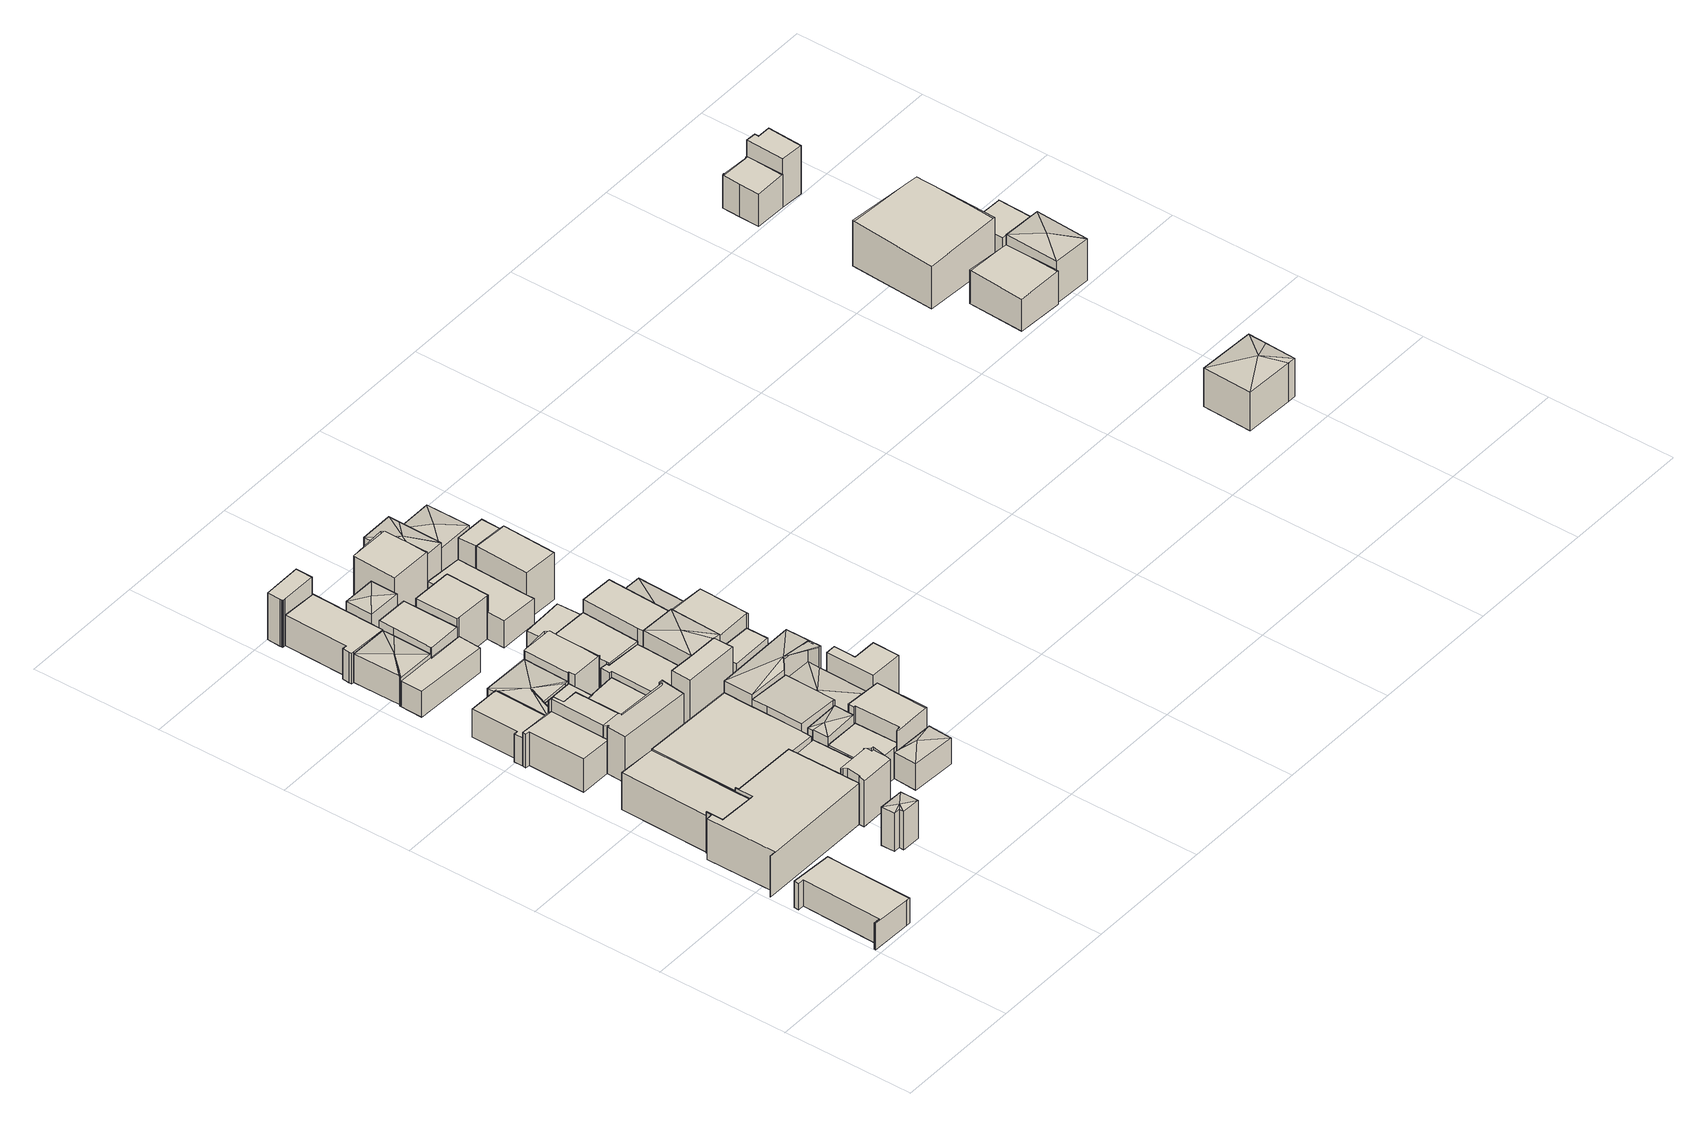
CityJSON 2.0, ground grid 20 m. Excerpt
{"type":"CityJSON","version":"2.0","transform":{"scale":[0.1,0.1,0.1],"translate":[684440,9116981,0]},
"CityObjects":{
"building1":{"type":"Building","attributes":{"Building Type":"Residential","Roof Shape":"shed","Roof Material":"Concrete Glazed Tile","Roof Material Code":"1","Roof Direction":"west","Building Height":4.05,"Roof Slope":19.1,"Footprint Area":80.14,"Solar PV Capacity Low":10.03,"Solar PV Capacity High":13.18,"Solar Annual Energy Low":14469,"Solar Annual Energy High":19069,"Suitable PV Area":59.91},"geometry":[{"type":"MultiSurface","lod":"2.2","boundaries":[[[0,1,2,3,4,5,6,7,8,9]],[[9,8,10,11]],[[8,7,12,10]],[[7,6,13,12]],[[6,5,14,13]],[[5,4,15,14]],[[4,3,16,15]],[[3,2,17,16]],[[2,1,18,17]],[[1,0,19,18]],[[0,9,11,19]],[[11,10,12,13,14,15,16,17,18,19]]]}]},
"building2":{"type":"Building","attributes":{"Building Type":"Residential","Roof Shape":"gable","Roof Material":"Concrete Glazed Tile","Roof Material Code":"1","Roof Direction":"west","Building Height":5.93,"Roof Slope":29.2,"Footprint Area":98.74,"Solar PV Capacity Low":12.36,"Solar PV Capacity High":16.24,"Solar Annual Energy Low":17827,"Solar Annual Energy High":23494,"Suitable PV Area":73.81},"geometry":[{"type":"MultiSurface","lod":"2.2","boundaries":[[[20,21,22,23,24,25]],[[25,24,26,27]],[[24,23,28,26]],[[23,22,29,28]],[[22,21,30,29]],[[21,20,31,30]],[[20,25,27,31]],[[27,26,28,29,30,31]]]}]},
"building3":{"type":"Building","attributes":{"Building Type":"Residential","Roof Shape":"flat","Roof Material":"Concrete Glazed Tile","Roof Material Code":"1","Roof Direction":"west","Building Height":6.7,"Roof Slope":12.3,"Footprint Area":185.58,"Solar PV Capacity Low":23.24,"Solar PV Capacity High":30.52,"Solar Annual Energy Low":33505,"Solar Annual Energy High":44156,"Suitable PV Area":138.72},"geometry":[{"type":"MultiSurface","lod":"2.2","boundaries":[[[32,33,34,35,36,37,24,23,22,21,38,39,40,41,42,43,44,45]],[[45,44,46,47]],[[44,43,48,46]],[[43,42,49,48]],[[42,41,50,49]],[[41,40,51,50]],[[40,39,52,51]],[[39,38,53,52]],[[38,21,54,53]],[[21,22,55,54]],[[22,23,56,55]],[[23,24,57,56]],[[24,37,58,57]],[[37,36,59,58]],[[36,35,60,59]],[[35,34,61,60]],[[34,33,62,61]],[[33,32,63,62]],[[32,45,47,63]],[[47,46,48,49,50,51,52,53,54,55,56,57,58,59,60,61,62,63]]]}]},
"building4":{"type":"Building","attributes":{"Building Type":"Residential","Roof Shape":"shed","Roof Material":"Concrete Glazed Tile","Roof Material Code":"1","Roof Direction":"west","Building Height":5.34,"Roof Slope":14.3,"Footprint Area":48.33,"Solar PV Capacity Low":6.05,"Solar PV Capacity High":7.95,"Solar Annual Energy Low":8726,"Solar Annual Energy High":11501,"Suitable PV Area":36.13},"geometry":[{"type":"MultiSurface","lod":"2.2","boundaries":[[[64,65,66,67,68,69,70,71,72]],[[72,71,73,74]],[[71,70,75,73]],[[70,69,76,75]],[[69,68,77,76]],[[68,67,78,77]],[[67,66,79,78]],[[66,65,80,79]],[[65,64,81,80]],[[64,72,74,81]],[[74,73,75,76,77,78,79,80,81]]]}]},
"building5":{"type":"Building","attributes":{"Building Type":"Residential","Roof Shape":"hip","Roof Material":"Concrete Glazed Tile","Roof Material Code":"1","Roof Direction":"west","Building Height":6.32,"Roof Slope":22,"Footprint Area":10.31,"Solar PV Capacity Low":1.29,"Solar PV Capacity High":1.7,"Solar Annual Energy Low":1862,"Solar Annual Energy High":2453,"Suitable PV Area":7.71},"geometry":[{"type":"MultiSurface","lod":"2.2","boundaries":[[[82,83,84,85,86,87]],[[87,86,88,89]],[[86,85,90,88]],[[85,84,91,90]],[[84,83,92,91]],[[83,82,93,92]],[[82,87,89,93]],[[89,88,94]],[[88,90,94]],[[90,91,94]],[[91,92,94]],[[92,93,94]],[[93,89,94]]]}]},
"building6":{"type":"Building","attributes":{"Building Type":"Residential","Roof Shape":"flat","Roof Material":"Concrete Glazed Tile","Roof Material Code":"1","Roof Direction":"west","Building Height":4.63,"Roof Slope":6.3,"Footprint Area":41.81,"Solar PV Capacity Low":5.23,"Solar PV Capacity High":6.88,"Solar Annual Energy Low":7548,"Solar Annual Energy High":9948,"Suitable PV Area":31.25},"geometry":[{"type":"MultiSurface","lod":"2.2","boundaries":[[[95,96,97,98,99,72,71,100,101]],[[101,100,102,103]],[[100,71,104,102]],[[71,72,105,104]],[[72,99,106,105]],[[99,98,107,106]],[[98,97,108,107]],[[97,96,109,108]],[[96,95,110,109]],[[95,101,103,110]],[[103,102,104,105,106,107,108,109,110]]]}]},
"building7":{"type":"Building","attributes":{"Building Type":"Residential","Roof Shape":"shed","Roof Material":"Concrete Glazed Tile","Roof Material Code":"1","Roof Direction":"west","Building Height":7.2,"Roof Slope":10.2,"Footprint Area":23.36,"Solar PV Capacity Low":2.93,"Solar PV Capacity High":3.84,"Solar Annual Energy Low":4218,"Solar Annual Energy High":5559,"Suitable PV Area":17.46},"geometry":[{"type":"MultiSurface","lod":"2.2","boundaries":[[[111,112,113,100,71,70,69,114,115]],[[115,114,116,117]],[[114,69,118,116]],[[69,70,119,118]],[[70,71,120,119]],[[71,100,121,120]],[[100,113,122,121]],[[113,112,123,122]],[[112,111,124,123]],[[111,115,117,124]],[[117,116,118,119,120,121,122,123,124]]]}]},
"building8":{"type":"Building","attributes":{"Building Type":"Residential","Roof Shape":"shed","Roof Material":"Concrete Glazed Tile","Roof Material Code":"1","Roof Direction":"west","Building Height":5.72,"Roof Slope":15.5,"Footprint Area":211.84,"Solar PV Capacity Low":26.52,"Solar PV Capacity High":34.84,"Solar Annual Energy Low":38247,"Solar Annual Energy High":50406,"Suitable PV Area":158.35},"geometry":[{"type":"MultiSurface","lod":"2.2","boundaries":[[[37,36,35,125,126,127,128,129,130,25]],[[25,130,131,132]],[[130,129,133,131]],[[129,128,134,133]],[[128,127,135,134]],[[127,126,136,135]],[[126,125,137,136]],[[125,35,138,137]],[[35,36,139,138]],[[36,37,140,139]],[[37,25,132,140]],[[131,133,134,135,136,137,138,139,140,132]]]}]},
"building9":{"type":"Building","attributes":{"Building Type":"Residential","Roof Shape":"gable","Roof Material":"Concrete Glazed Tile","Roof Material Code":"1","Roof Direction":"west","Building Height":7.48,"Roof Slope":31.5,"Footprint Area":20.41,"Solar PV Capacity Low":2.56,"Solar PV Capacity High":3.36,"Solar Annual Energy Low":3684,"Solar Annual Energy High":4856,"Suitable PV Area":15.25},"geometry":[{"type":"MultiSurface","lod":"2.2","boundaries":[[[141,142,143,144,145,34,33,32,45,44,146,147]],[[147,146,148,149]],[[146,44,150,148]],[[44,45,151,150]],[[45,32,152,151]],[[32,33,153,152]],[[33,34,154,153]],[[34,145,155,154]],[[145,144,156,155]],[[144,143,157,156]],[[143,142,158,157]],[[142,141,159,158]],[[141,147,149,159]],[[149,148,150,151,152,153,154,155,156,157,158,159]]]}]},
"building10":{"type":"Building","attributes":{"Building Type":"Residential","Roof Shape":"gable","Roof Material":"Concrete Glazed Tile","Roof Material Code":"1","Roof Direction":"west","Building Height":7.32,"Roof Slope":26.8,"Footprint Area":38.92,"Solar PV Capacity Low":4.87,"Solar PV Capacity High":6.4,"Solar Annual Energy Low":7026,"Solar Annual Energy High":9260,"Suitable PV Area":29.09},"geometry":[{"type":"MultiSurface","lod":"2.2","boundaries":[[[160,161,162,163,114,69,68,67,164,165]],[[165,164,166,167]],[[164,67,168,166]],[[67,68,169,168]],[[68,69,118,169]],[[69,114,170,118]],[[114,163,171,170]],[[163,162,172,171]],[[162,161,173,172]],[[161,160,174,173]],[[160,165,167,174]],[[167,166,168,169,118,170,171,172,173,174]]]}]},
"building11":{"type":"Building","attributes":{"Building Type":"Residential","Roof Shape":"flat","Roof Material":"Concrete Glazed Tile","Roof Material Code":"1","Roof Direction":"west","Building Height":4.85,"Roof Slope":12.3,"Footprint Area":42.42,"Solar PV Capacity Low":5.31,"Solar PV Capacity High":6.98,"Solar Annual Energy Low":7659,"Solar Annual Energy High":10094,"Suitable PV Area":31.71},"geometry":[{"type":"MultiSurface","lod":"2.2","boundaries":[[[34,145,144,175,176,177,178,125,35]],[[35,125,179,180]],[[125,178,181,179]],[[178,177,182,181]],[[177,176,183,182]],[[176,175,184,183]],[[175,144,185,184]],[[144,145,186,185]],[[145,34,187,186]],[[34,35,180,187]],[[180,179,181,182,183,184,185,186,187]]]}]},
"building12":{"type":"Building","attributes":{"Building Type":"Residential","Roof Shape":"shed","Roof Material":"Concrete Glazed Tile","Roof Material Code":"1","Roof Direction":"west","Building Height":4.24,"Roof Slope":13.2,"Footprint Area":23.97,"Solar PV Capacity Low":3,"Solar PV Capacity High":3.94,"Solar Annual Energy Low":4327,"Solar Annual Energy High":5703,"Suitable PV Area":17.92},"geometry":[{"type":"MultiSurface","lod":"2.2","boundaries":[[[113,112,111,188,189,190,191,192,193,194,195]],[[195,194,196,197]],[[194,193,198,196]],[[193,192,199,198]],[[192,191,200,199]],[[191,190,201,200]],[[190,189,202,201]],[[189,188,203,202]],[[188,111,204,203]],[[111,112,205,204]],[[112,113,206,205]],[[113,195,197,206]],[[197,196,198,199,200,201,202,203,204,205,206]]]}]},
"building13":{"type":"Building","attributes":{"Building Type":"Residential","Roof Shape":"hip","Roof Material":"Concrete Glazed Tile","Roof Material Code":"1","Roof Direction":"west","Building Height":4.72,"Roof Slope":29.4,"Footprint Area":46.3,"Solar PV Capacity Low":5.8,"Solar PV Capacity High":7.61,"Solar Annual Energy Low":8360,"Solar Annual Energy High":11018,"Suitable PV Area":34.61},"geometry":[{"type":"MultiSurface","lod":"2.2","boundaries":[[[207,208,209,210,211,212,213]],[[213,212,214,215]],[[212,211,216,214]],[[211,210,217,216]],[[210,209,218,217]],[[209,208,219,218]],[[208,207,220,219]],[[207,213,215,220]],[[215,214,221]],[[214,216,221]],[[216,217,221]],[[217,218,221]],[[218,219,221]],[[219,220,221]],[[220,215,221]]]}]},
"building14":{"type":"Building","attributes":{"Building Type":"Residential","Roof Shape":"hip","Roof Material":"Concrete Glazed Tile","Roof Material Code":"1","Roof Direction":"west","Building Height":4.68,"Roof Slope":22.7,"Footprint Area":53.38,"Solar PV Capacity Low":6.68,"Solar PV Capacity High":8.78,"Solar Annual Energy Low":9638,"Solar Annual Energy High":12702,"Suitable PV Area":39.9},"geometry":[{"type":"MultiSurface","lod":"2.2","boundaries":[[[96,101,100,113,195,194,192,222,223]],[[223,222,224,225]],[[222,192,226,224]],[[192,194,227,226]],[[194,195,228,227]],[[195,113,229,228]],[[113,100,230,229]],[[100,101,231,230]],[[101,96,232,231]],[[96,223,225,232]],[[225,224,233]],[[224,226,233]],[[226,227,233]],[[227,228,233]],[[228,229,233]],[[229,230,233]],[[230,231,233]],[[231,232,233]],[[232,225,233]]]}]},
"building15":{"type":"Building","attributes":{"Building Type":"Residential","Roof Shape":"flat","Roof Material":"Concrete Glazed Tile","Roof Material Code":"1","Roof Direction":"west","Building Height":4.38,"Roof Slope":7.1,"Footprint Area":61.94,"Solar PV Capacity Low":7.76,"Solar PV Capacity High":10.19,"Solar Annual Energy Low":11184,"Solar Annual Energy High":14739,"Suitable PV Area":46.3},"geometry":[{"type":"MultiSurface","lod":"2.2","boundaries":[[[161,234,235,189,188,111,115,114,163,162]],[[162,163,236,237]],[[163,114,238,236]],[[114,115,239,238]],[[115,111,240,239]],[[111,188,241,240]],[[188,189,242,241]],[[189,235,243,242]],[[235,234,244,243]],[[234,161,245,244]],[[161,162,237,245]],[[237,236,238,239,240,241,242,243,244,245]]]}]},
"building16":{"type":"Building","attributes":{"Building Type":"Residential","Roof Shape":"shed","Roof Material":"Concrete Glazed Tile","Roof Material Code":"1","Roof Direction":"west","Building Height":4.12,"Roof Slope":18.1,"Footprint Area":40.26,"Solar PV Capacity Low":5.04,"Solar PV Capacity High":6.62,"Solar Annual Energy Low":7269,"Solar Annual Energy High":9580,"Suitable PV Area":30.1},"geometry":[{"type":"MultiSurface","lod":"2.2","boundaries":[[[246,247,248,249,250,251,207,213]],[[213,207,252,253]],[[207,251,254,252]],[[251,250,255,254]],[[250,249,256,255]],[[249,248,257,256]],[[248,247,258,257]],[[247,246,259,258]],[[246,213,253,259]],[[253,252,254,255,256,257,258,259]]]}]},
"building17":{"type":"Building","attributes":{"Building Type":"Residential","Roof Shape":"shed","Roof Material":"Concrete Glazed Tile","Roof Material Code":"1","Roof Direction":"west","Building Height":4.83,"Roof Slope":15,"Footprint Area":65.32,"Solar PV Capacity Low":8.18,"Solar PV Capacity High":10.74,"Solar Annual Energy Low":11793,"Solar Annual Energy High":15542,"Suitable PV Area":48.82},"geometry":[{"type":"MultiSurface","lod":"2.2","boundaries":[[[260,261,262,263,264,265,266,210,209,267,268]],[[268,267,269,270]],[[267,209,271,269]],[[209,210,272,271]],[[210,266,273,272]],[[266,265,274,273]],[[265,264,275,274]],[[264,263,276,275]],[[263,262,277,276]],[[262,261,278,277]],[[261,260,279,278]],[[260,268,270,279]],[[270,269,271,272,273,274,275,276,277,278,279]]]}]},
"building18":{"type":"Building","attributes":{"Building Type":"Residential","Roof Shape":"shed","Roof Material":"Concrete Glazed Tile","Roof Material Code":"1","Roof Direction":"west","Building Height":5.01,"Roof Slope":18,"Footprint Area":41.13,"Solar PV Capacity Low":5.15,"Solar PV Capacity High":6.76,"Solar Annual Energy Low":7426,"Solar Annual Energy High":9787,"Suitable PV Area":30.75},"geometry":[{"type":"MultiSurface","lod":"2.2","boundaries":[[[280,281,176,175,144,143,142,141,282,283,284,285,286]],[[286,285,287,288]],[[285,284,289,287]],[[284,283,290,289]],[[283,282,291,290]],[[282,141,292,291]],[[141,142,293,292]],[[142,143,294,293]],[[143,144,295,294]],[[144,175,296,295]],[[175,176,297,296]],[[176,281,298,297]],[[281,280,299,298]],[[280,286,288,299]],[[288,287,289,290,291,292,293,294,295,296,297,298,299]]]}]},
"building19":{"type":"Building","attributes":{"Building Type":"Residential","Roof Shape":"hip","Roof Material":"Concrete Glazed Tile","Roof Material Code":"1","Roof Direction":"west","Building Height":6.48,"Roof Slope":27.4,"Footprint Area":17.58,"Solar PV Capacity Low":2.2,"Solar PV Capacity High":2.89,"Solar Annual Energy Low":3173,"Solar Annual Energy High":4182,"Suitable PV Area":13.14},"geometry":[{"type":"MultiSurface","lod":"2.2","boundaries":[[[300,178,177,176,281,301]],[[301,281,302,303]],[[281,176,304,302]],[[176,177,305,304]],[[177,178,306,305]],[[178,300,307,306]],[[300,301,303,307]],[[303,302,308]],[[302,304,308]],[[304,305,308]],[[305,306,308]],[[306,307,308]],[[307,303,308]]]}]},
"building20":{"type":"Building","attributes":{"Building Type":"Residential","Roof Shape":"flat","Roof Material":"Concrete Glazed Tile","Roof Material Code":"1","Roof Direction":"west","Building Height":7.75,"Roof Slope":11.7,"Footprint Area":15.48,"Solar PV Capacity Low":1.94,"Solar PV Capacity High":2.55,"Solar Annual Energy Low":2795,"Solar Annual Energy High":3683,"Suitable PV Area":11.57},"geometry":[{"type":"MultiSurface","lod":"2.2","boundaries":[[[309,261,260,310,311,312,313,314]],[[314,313,315,316]],[[313,312,317,315]],[[312,311,318,317]],[[311,310,319,318]],[[310,260,320,319]],[[260,261,321,320]],[[261,309,322,321]],[[309,314,316,322]],[[316,315,317,318,319,320,321,322]]]}]},
"building21":{"type":"Building","attributes":{"Building Type":"Residential","Roof Shape":"gable","Roof Material":"Concrete Glazed Tile","Roof Material Code":"1","Roof Direction":"west","Building Height":5.8,"Roof Slope":35,"Footprint Area":43.9,"Solar PV Capacity Low":5.5,"Solar PV Capacity High":7.22,"Solar Annual Energy Low":7925,"Solar Annual Energy High":10445,"Suitable PV Area":32.81},"geometry":[{"type":"MultiSurface","lod":"2.2","boundaries":[[[323,324,208,207,251,250,249]],[[249,250,325,326]],[[250,251,327,325]],[[251,207,328,327]],[[207,208,329,328]],[[208,324,330,329]],[[324,323,331,330]],[[323,249,326,331]],[[326,325,327,328,329,330,331]]]}]},
"building22":{"type":"Building","attributes":{"Building Type":"Residential","Roof Shape":"gable","Roof Material":"Concrete Glazed Tile","Roof Material Code":"1","Roof Direction":"west","Building Height":6.02,"Roof Slope":31.5,"Footprint Area":41.24,"Solar PV Capacity Low":5.16,"Solar PV Capacity High":6.78,"Solar Annual Energy Low":7446,"Solar Annual Energy High":9814,"Suitable PV Area":30.83},"geometry":[{"type":"MultiSurface","lod":"2.2","boundaries":[[[193,191,190,332,333,334,335,336,222]],[[222,336,337,338]],[[336,335,339,337]],[[335,334,340,339]],[[334,333,341,340]],[[333,332,342,341]],[[332,190,343,342]],[[190,191,344,343]],[[191,193,345,344]],[[193,222,338,345]],[[338,337,339,340,341,342,343,344,345]]]}]},
"building23":{"type":"Building","attributes":{"Building Type":"Residential","Roof Shape":"hip","Roof Material":"Concrete Glazed Tile","Roof Material Code":"1","Roof Direction":"west","Building Height":4.26,"Roof Slope":21.2,"Footprint Area":24.82,"Solar PV Capacity Low":3.11,"Solar PV Capacity High":4.08,"Solar Annual Energy Low":4481,"Solar Annual Energy High":5906,"Suitable PV Area":18.55},"geometry":[{"type":"MultiSurface","lod":"2.2","boundaries":[[[346,347,284,283,348,349,350]],[[350,349,351,352]],[[349,348,353,351]],[[348,283,354,353]],[[283,284,355,354]],[[284,347,356,355]],[[347,346,357,356]],[[346,350,352,357]],[[352,351,358]],[[351,353,358]],[[353,354,358]],[[354,355,358]],[[355,356,358]],[[356,357,358]],[[357,352,358]]]}]},
"building24":{"type":"Building","attributes":{"Building Type":"Residential","Roof Shape":"shed","Roof Material":"Concrete Glazed Tile","Roof Material Code":"1","Roof Direction":"west","Building Height":6.64,"Roof Slope":17.8,"Footprint Area":54.11,"Solar PV Capacity Low":6.77,"Solar PV Capacity High":8.9,"Solar Annual Energy Low":9769,"Solar Annual Energy High":12874,"Suitable PV Area":40.44},"geometry":[{"type":"MultiSurface","lod":"2.2","boundaries":[[[359,128,127,126,360,361,362]],[[362,361,363,364]],[[361,360,365,363]],[[360,126,366,365]],[[126,127,367,366]],[[127,128,368,367]],[[128,359,369,368]],[[359,362,364,369]],[[364,363,365,366,367,368,369]]]}]},
"building25":{"type":"Building","attributes":{"Building Type":"Residential","Roof Shape":"shed","Roof Material":"Concrete Glazed Tile","Roof Material Code":"1","Roof Direction":"west","Building Height":5.2,"Roof Slope":17.7,"Footprint Area":57.96,"Solar PV Capacity Low":7.26,"Solar PV Capacity High":9.53,"Solar Annual Energy Low":10464,"Solar Annual Energy High":13791,"Suitable PV Area":43.32},"geometry":[{"type":"MultiSurface","lod":"2.2","boundaries":[[[235,234,161,160,370,371,372,373,374,375,376]],[[376,375,377,378]],[[375,374,379,377]],[[374,373,380,379]],[[373,372,381,380]],[[372,371,382,381]],[[371,370,383,382]],[[370,160,384,383]],[[160,161,385,384]],[[161,234,386,385]],[[234,235,387,386]],[[235,376,378,387]],[[378,377,379,380,381,382,383,384,385,386,387]]]}]},
"building26":{"type":"Building","attributes":{"Building Type":"Residential","Roof Shape":"hip","Roof Material":"Concrete Glazed Tile","Roof Material Code":"1","Roof Direction":"west","Building Height":5.66,"Roof Slope":20.5,"Footprint Area":21.9,"Solar PV Capacity Low":2.74,"Solar PV Capacity High":3.6,"Solar Annual Energy Low":3955,"Solar Annual Energy High":5212,"Suitable PV Area":16.37},"geometry":[{"type":"MultiSurface","lod":"2.2","boundaries":[[[388,389,390,391]],[[391,390,392,393]],[[390,389,394,392]],[[389,388,395,394]],[[388,391,393,395]],[[393,392,396]],[[392,394,396]],[[394,395,396]],[[395,393,396]]]}]},
"building27":{"type":"Building","attributes":{"Building Type":"Residential","Roof Shape":"gable","Roof Material":"Concrete Glazed Tile","Roof Material Code":"1","Roof Direction":"west","Building Height":7.51,"Roof Slope":33.5,"Footprint Area":44.9,"Solar PV Capacity Low":5.62,"Solar PV Capacity High":7.38,"Solar Annual Energy Low":8107,"Solar Annual Energy High":10684,"Suitable PV Area":33.56},"geometry":[{"type":"MultiSurface","lod":"2.2","boundaries":[[[280,286,285,284,347,346,397,398]],[[398,397,399,400]],[[397,346,401,399]],[[346,347,402,401]],[[347,284,403,402]],[[284,285,404,403]],[[285,286,405,404]],[[286,280,406,405]],[[280,398,400,406]],[[400,399,401,402,403,404,405,406]]]}]},
"building28":{"type":"Building","attributes":{"Building Type":"Residential","Roof Shape":"flat","Roof Material":"Concrete Glazed Tile","Roof Material Code":"1","Roof Direction":"west","Building Height":8,"Roof Slope":12.6,"Footprint Area":25.84,"Solar PV Capacity Low":3.24,"Solar PV Capacity High":4.25,"Solar Annual Energy Low":4666,"Solar Annual Energy High":6149,"Suitable PV Area":19.32},"geometry":[{"type":"MultiSurface","lod":"2.2","boundaries":[[[407,408,371,370,409]],[[409,370,410,411]],[[370,371,412,410]],[[371,408,413,412]],[[408,407,414,413]],[[407,409,411,414]],[[411,410,412,413,414]]]}]},
"building29":{"type":"Building","attributes":{"Building Type":"Residential","Roof Shape":"shed","Roof Material":"Concrete Glazed Tile","Roof Material Code":"1","Roof Direction":"west","Building Height":7.07,"Roof Slope":10.8,"Footprint Area":42.97,"Solar PV Capacity Low":5.38,"Solar PV Capacity High":7.07,"Solar Annual Energy Low":7757,"Solar Annual Energy High":10224,"Suitable PV Area":32.12},"geometry":[{"type":"MultiSurface","lod":"2.2","boundaries":[[[249,248,415,416,417,418,419]],[[419,418,420,421]],[[418,417,422,420]],[[417,416,423,422]],[[416,415,424,423]],[[415,248,425,424]],[[248,249,426,425]],[[249,419,421,426]],[[421,420,422,423,424,425,426]]]}]},
"building30":{"type":"Building","attributes":{"Building Type":"Residential","Roof Shape":"flat","Roof Material":"Concrete Glazed Tile","Roof Material Code":"1","Roof Direction":"west","Building Height":5.74,"Roof Slope":7.4,"Footprint Area":52.23,"Solar PV Capacity Low":6.54,"Solar PV Capacity High":8.59,"Solar Annual Energy Low":9430,"Solar Annual Energy High":12428,"Suitable PV Area":39.04},"geometry":[{"type":"MultiSurface","lod":"2.2","boundaries":[[[427,428,332,333,375,374,373,429,430,431,432]],[[432,431,433,434]],[[431,430,435,433]],[[430,429,436,435]],[[429,373,437,436]],[[373,374,438,437]],[[374,375,439,438]],[[375,333,440,439]],[[333,332,441,440]],[[332,428,442,441]],[[428,427,443,442]],[[427,432,434,443]],[[434,433,435,436,437,438,439,440,441,442,443]]]}]},
"building31":{"type":"Building","attributes":{"Building Type":"Residential","Roof Shape":"hip","Roof Material":"Concrete Glazed Tile","Roof Material Code":"1","Roof Direction":"west","Building Height":7.63,"Roof Slope":25.6,"Footprint Area":53.25,"Solar PV Capacity Low":6.67,"Solar PV Capacity High":8.76,"Solar Annual Energy Low":9614,"Solar Annual Energy High":12671,"Suitable PV Area":39.81},"geometry":[{"type":"MultiSurface","lod":"2.2","boundaries":[[[130,128,359,444,445,446,447,448]],[[448,447,449,450]],[[447,446,451,449]],[[446,445,452,451]],[[445,444,453,452]],[[444,359,454,453]],[[359,128,455,454]],[[128,130,456,455]],[[130,448,450,456]],[[450,449,457]],[[449,451,457]],[[451,452,457]],[[452,453,457]],[[453,454,457]],[[454,455,457]],[[455,456,457]],[[456,450,457]]]}]},
"building32":{"type":"Building","attributes":{"Building Type":"Residential","Roof Shape":"flat","Roof Material":"Concrete Glazed Tile","Roof Material Code":"1","Roof Direction":"west","Building Height":5.46,"Roof Slope":9.9,"Footprint Area":23.3,"Solar PV Capacity Low":2.92,"Solar PV Capacity High":3.83,"Solar Annual Energy Low":4207,"Solar Annual Energy High":5545,"Suitable PV Area":17.42},"geometry":[{"type":"MultiSurface","lod":"2.2","boundaries":[[[458,336,335,334,427,432,431,459]],[[459,431,460,461]],[[431,432,462,460]],[[432,427,463,462]],[[427,334,464,463]],[[334,335,465,464]],[[335,336,466,465]],[[336,458,467,466]],[[458,459,461,467]],[[461,460,462,463,464,465,466,467]]]}]},
"building33":{"type":"Building","attributes":{"Building Type":"Residential","Roof Shape":"hip","Roof Material":"Clay Tile Shingle","Roof Material Code":"3","Roof Direction":"west","Building Height":4.27,"Roof Slope":21.9,"Footprint Area":64.64,"Solar PV Capacity Low":8.09,"Solar PV Capacity High":10.63,"Solar Annual Energy Low":11671,"Solar Annual Energy High":15381,"Suitable PV Area":48.32},"geometry":[{"type":"MultiSurface","lod":"2.2","boundaries":[[[359,362,361,360,468,469,446,445,444]],[[444,445,470,471]],[[445,446,472,470]],[[446,469,473,472]],[[469,468,474,473]],[[468,360,475,474]],[[360,361,476,475]],[[361,362,477,476]],[[362,359,478,477]],[[359,444,471,478]],[[471,470,479]],[[470,472,479]],[[472,473,479]],[[473,474,479]],[[474,475,479]],[[475,476,479]],[[476,477,479]],[[477,478,479]],[[478,471,479]]]}]},
"building34":{"type":"Building","attributes":{"Building Type":"Residential","Roof Shape":"hip","Roof Material":"Concrete Glazed Tile","Roof Material Code":"1","Roof Direction":"west","Building Height":7.89,"Roof Slope":28.5,"Footprint Area":44.38,"Solar PV Capacity Low":5.56,"Solar PV Capacity High":7.3,"Solar Annual Energy Low":8013,"Solar Annual Energy High":10561,"Suitable PV Area":33.18},"geometry":[{"type":"MultiSurface","lod":"2.2","boundaries":[[[372,371,408,480,481]],[[481,480,482,483]],[[480,408,484,482]],[[408,371,485,484]],[[371,372,486,485]],[[372,481,483,486]],[[483,482,487]],[[482,484,487]],[[484,485,487]],[[485,486,487]],[[486,483,487]]]}]},
"building35":{"type":"Building","attributes":{"Building Type":"Residential","Roof Shape":"gable","Roof Material":"Concrete Glazed Tile","Roof Material Code":"1","Roof Direction":"west","Building Height":7.91,"Roof Slope":33.7,"Footprint Area":43.57,"Solar PV Capacity Low":5.45,"Solar PV Capacity High":7.16,"Solar Annual Energy Low":7865,"Solar Annual Energy High":10366,"Suitable PV Area":32.57},"geometry":[{"type":"MultiSurface","lod":"2.2","boundaries":[[[488,489,490,491,492,493]],[[493,492,494,495]],[[492,491,496,494]],[[491,490,497,496]],[[490,489,498,497]],[[489,488,499,498]],[[488,493,495,499]],[[495,494,496,497,498,499]]]}]},
"building36":{"type":"Building","attributes":{"Building Type":"Residential","Roof Shape":"flat","Roof Material":"Concrete Glazed Tile","Roof Material Code":"1","Roof Direction":"west","Building Height":7.79,"Roof Slope":9,"Footprint Area":52.09,"Solar PV Capacity Low":6.52,"Solar PV Capacity High":8.57,"Solar Annual Energy Low":9404,"Solar Annual Energy High":12394,"Suitable PV Area":38.94},"geometry":[{"type":"MultiSurface","lod":"2.2","boundaries":[[[373,372,500,501,430]],[[430,501,502,503]],[[501,500,504,502]],[[500,372,505,504]],[[372,373,506,505]],[[373,430,503,506]],[[502,504,505,506,503]]]}]},
"building37":{"type":"Building","attributes":{"Building Type":"Residential","Roof Shape":"flat","Roof Material":"Concrete Glazed Tile","Roof Material Code":"1","Roof Direction":"west","Building Height":5.52,"Roof Slope":6.6,"Footprint Area":22.62,"Solar PV Capacity Low":2.83,"Solar PV Capacity High":3.72,"Solar Annual Energy Low":4083,"Solar Annual Energy High":5382,"Suitable PV Area":16.91},"geometry":[{"type":"MultiSurface","lod":"2.2","boundaries":[[[507,480,408,407,508,509]],[[509,508,510,511]],[[508,407,512,510]],[[407,408,513,512]],[[408,480,514,513]],[[480,507,515,514]],[[507,509,511,515]],[[511,510,512,513,514,515]]]}]},
"building38":{"type":"Building","attributes":{"Building Type":"Residential","Roof Shape":"shed","Roof Material":"Concrete Glazed Tile","Roof Material Code":"1","Roof Direction":"west","Building Height":4.22,"Roof Slope":15.6,"Footprint Area":74.56,"Solar PV Capacity Low":9.34,"Solar PV Capacity High":12.26,"Solar Annual Energy Low":13462,"Solar Annual Energy High":17742,"Suitable PV Area":55.74},"geometry":[{"type":"MultiSurface","lod":"2.2","boundaries":[[[418,417,416,415,516,517,518,519,520,521]],[[521,520,522,523]],[[520,519,524,522]],[[519,518,525,524]],[[518,517,526,525]],[[517,516,527,526]],[[516,415,528,527]],[[415,416,529,528]],[[416,417,530,529]],[[417,418,531,530]],[[418,521,523,531]],[[523,522,524,525,526,527,528,529,530,531]]]}]},
"building39":{"type":"Building","attributes":{"Building Type":"Residential","Roof Shape":"flat","Roof Material":"Concrete Glazed Tile","Roof Material Code":"1","Roof Direction":"west","Building Height":7.22,"Roof Slope":10.1,"Footprint Area":26.74,"Solar PV Capacity Low":3.35,"Solar PV Capacity High":4.4,"Solar Annual Energy Low":4828,"Solar Annual Energy High":6363,"Suitable PV Area":19.99},"geometry":[{"type":"MultiSurface","lod":"2.2","boundaries":[[[532,533,534,535,536,537]],[[537,536,538,539]],[[536,535,540,538]],[[535,534,541,540]],[[534,533,542,541]],[[533,532,543,542]],[[532,537,539,543]],[[539,538,540,541,542,543]]]}]},
"building40":{"type":"Building","attributes":{"Building Type":"Residential","Roof Shape":"gable","Roof Material":"Concrete Glazed Tile","Roof Material Code":"1","Roof Direction":"west","Building Height":7.56,"Roof Slope":30.8,"Footprint Area":45.12,"Solar PV Capacity Low":5.65,"Solar PV Capacity High":7.42,"Solar Annual Energy Low":8146,"Solar Annual Energy High":10736,"Suitable PV Area":33.73},"geometry":[{"type":"MultiSurface","lod":"2.2","boundaries":[[[481,480,507,544,545]],[[545,544,546,547]],[[544,507,548,546]],[[507,480,549,548]],[[480,481,550,549]],[[481,545,547,550]],[[547,546,548,549,550]]]}]},
"building41":{"type":"Building","attributes":{"Building Type":"Residential","Roof Shape":"hip","Roof Material":"Concrete Glazed Tile","Roof Material Code":"1","Roof Direction":"west","Building Height":6.17,"Roof Slope":28.2,"Footprint Area":38.8,"Solar PV Capacity Low":4.86,"Solar PV Capacity High":6.38,"Solar Annual Energy Low":7005,"Solar Annual Energy High":9232,"Suitable PV Area":29},"geometry":[{"type":"MultiSurface","lod":"2.2","boundaries":[[[492,491,490,551,552,553,554,555]],[[555,554,556,557]],[[554,553,558,556]],[[553,552,559,558]],[[552,551,560,559]],[[551,490,561,560]],[[490,491,562,561]],[[491,492,563,562]],[[492,555,557,563]],[[557,556,564]],[[556,558,564]],[[558,559,564]],[[559,560,564]],[[560,561,564]],[[561,562,564]],[[562,563,564]],[[563,557,564]]]}]},
"building42":{"type":"Building","attributes":{"Building Type":"Residential","Roof Shape":"hip","Roof Material":"Concrete Glazed Tile","Roof Material Code":"1","Roof Direction":"west","Building Height":4.3,"Roof Slope":29.7,"Footprint Area":59.1,"Solar PV Capacity Low":7.4,"Solar PV Capacity High":9.72,"Solar Annual Energy Low":10669,"Solar Annual Energy High":14062,"Suitable PV Area":44.17},"geometry":[{"type":"MultiSurface","lod":"2.2","boundaries":[[[501,500,481,565,566]],[[566,565,567,568]],[[565,481,569,567]],[[481,500,570,569]],[[500,501,571,570]],[[501,566,568,571]],[[568,567,572]],[[567,569,572]],[[569,570,572]],[[570,571,572]],[[571,568,572]]]}]},
"building43":{"type":"Building","attributes":{"Building Type":"Residential","Roof Shape":"shed","Roof Material":"Concrete Glazed Tile","Roof Material Code":"1","Roof Direction":"west","Building Height":7.65,"Roof Slope":17.5,"Footprint Area":46.3,"Solar PV Capacity Low":5.8,"Solar PV Capacity High":7.61,"Solar Annual Energy Low":8360,"Solar Annual Energy High":11018,"Suitable PV Area":34.61},"geometry":[{"type":"MultiSurface","lod":"2.2","boundaries":[[[573,519,574,518,575,576]],[[576,575,577,578]],[[575,518,579,577]],[[518,574,580,579]],[[574,519,581,580]],[[519,573,582,581]],[[573,576,578,582]],[[578,577,579,580,581,582]]]}]},
"building44":{"type":"Building","attributes":{"Building Type":"Residential","Roof Shape":"gable","Roof Material":"Concrete Glazed Tile","Roof Material Code":"1","Roof Direction":"west","Building Height":7.7,"Roof Slope":28.6,"Footprint Area":13.95,"Solar PV Capacity Low":1.75,"Solar PV Capacity High":2.29,"Solar Annual Energy Low":2518,"Solar Annual Energy High":3319,"Suitable PV Area":10.43},"geometry":[{"type":"MultiSurface","lod":"2.2","boundaries":[[[520,574,573,583]],[[583,573,582,584]],[[573,574,580,582]],[[574,520,585,580]],[[520,583,584,585]],[[584,582,580,585]]]}]},
"building45":{"type":"Building","attributes":{"Building Type":"Residential","Roof Shape":"hip","Roof Material":"Concrete Glazed Tile","Roof Material Code":"1","Roof Direction":"west","Building Height":5.12,"Roof Slope":21.5,"Footprint Area":40.21,"Solar PV Capacity Low":5.04,"Solar PV Capacity High":6.61,"Solar Annual Energy Low":7260,"Solar Annual Energy High":9569,"Suitable PV Area":30.06},"geometry":[{"type":"MultiSurface","lod":"2.2","boundaries":[[[553,552,586,587]],[[587,586,588,589]],[[586,552,590,588]],[[552,553,591,590]],[[553,587,589,591]],[[589,588,592]],[[588,590,592]],[[590,591,592]],[[591,589,592]]]}]},
"building46":{"type":"Building","attributes":{"Building Type":"Residential","Roof Shape":"hip","Roof Material":"Concrete Glazed Tile","Roof Material Code":"1","Roof Direction":"west","Building Height":6.25,"Roof Slope":24.3,"Footprint Area":67.97,"Solar PV Capacity Low":8.51,"Solar PV Capacity High":11.18,"Solar Annual Energy Low":12271,"Solar Annual Energy High":16172,"Suitable PV Area":50.81},"geometry":[{"type":"MultiSurface","lod":"2.2","boundaries":[[[593,594,595,596,597,598]],[[598,597,599,600]],[[597,596,601,599]],[[596,595,602,601]],[[595,594,603,602]],[[594,593,604,603]],[[593,598,600,604]],[[600,599,605]],[[599,601,605]],[[601,602,605]],[[602,603,605]],[[603,604,605]],[[604,600,605]]]}]},
"building47":{"type":"Building","attributes":{"Building Type":"Residential","Roof Shape":"gable","Roof Material":"Concrete Aluminum Tile","Roof Material Code":"2","Roof Direction":"west","Building Height":5.25,"Roof Slope":29.8,"Footprint Area":61.04,"Solar PV Capacity Low":7.64,"Solar PV Capacity High":10.04,"Solar Annual Energy Low":11020,"Solar Annual Energy High":14523,"Suitable PV Area":45.62},"geometry":[{"type":"MultiSurface","lod":"2.2","boundaries":[[[606,607,608,609,610]],[[610,609,611,612]],[[609,608,613,611]],[[608,607,614,613]],[[607,606,615,614]],[[606,610,612,615]],[[612,611,613,614,615]]]}]},
"building48":{"type":"Building","attributes":{"Building Type":"Residential","Roof Shape":"gable","Roof Material":"Concrete Glazed Tile","Roof Material Code":"1","Roof Direction":"west","Building Height":6.98,"Roof Slope":32,"Footprint Area":163,"Solar PV Capacity Low":20.41,"Solar PV Capacity High":26.81,"Solar Annual Energy Low":29429,"Solar Annual Energy High":38785,"Suitable PV Area":121.85},"geometry":[{"type":"MultiSurface","lod":"2.2","boundaries":[[[616,617,618,619,620,621,622]],[[622,621,623,624]],[[621,620,625,623]],[[620,619,626,625]],[[619,618,627,626]],[[618,617,628,627]],[[617,616,629,628]],[[616,622,624,629]],[[624,623,625,626,627,628,629]]]}]},
"building49":{"type":"Building","attributes":{"Building Type":"Residential","Roof Shape":"hip","Roof Material":"Concrete Aluminum Tile","Roof Material Code":"2","Roof Direction":"west","Building Height":6.92,"Roof Slope":26.9,"Footprint Area":51.39,"Solar PV Capacity Low":6.43,"Solar PV Capacity High":8.45,"Solar Annual Energy Low":9278,"Solar Annual Energy High":12228,"Suitable PV Area":38.42},"geometry":[{"type":"MultiSurface","lod":"2.2","boundaries":[[[609,608,630,631,632]],[[632,631,633,634]],[[631,630,635,633]],[[630,608,636,635]],[[608,609,637,636]],[[609,632,634,637]],[[634,633,638]],[[633,635,638]],[[635,636,638]],[[636,637,638]],[[637,634,638]]]}]},
"building50":{"type":"Building","attributes":{"Building Type":"Residential","Roof Shape":"gable","Roof Material":"Concrete Glazed Tile","Roof Material Code":"1","Roof Direction":"west","Building Height":5.27,"Roof Slope":28.1,"Footprint Area":28.72,"Solar PV Capacity Low":3.6,"Solar PV Capacity High":4.72,"Solar Annual Energy Low":5185,"Solar Annual Energy High":6834,"Suitable PV Area":21.47},"geometry":[{"type":"MultiSurface","lod":"2.2","boundaries":[[[639,640,641,642,643,644,645,646,647]],[[647,646,648,649]],[[646,645,650,648]],[[645,644,651,650]],[[644,643,652,651]],[[643,642,653,652]],[[642,641,654,653]],[[641,640,655,654]],[[640,639,656,655]],[[639,647,649,656]],[[649,648,650,651,652,653,654,655,656]]]}]},
"building51":{"type":"Building","attributes":{"Building Type":"Residential","Roof Shape":"flat","Roof Material":"Concrete Aluminum Tile","Roof Material Code":"2","Roof Direction":"west","Building Height":4.83,"Roof Slope":5.8,"Footprint Area":28.57,"Solar PV Capacity Low":3.58,"Solar PV Capacity High":4.7,"Solar Annual Energy Low":5158,"Solar Annual Energy High":6798,"Suitable PV Area":21.36},"geometry":[{"type":"MultiSurface","lod":"2.2","boundaries":[[[657,658,659,660,661,619,618]],[[618,619,662,663]],[[619,661,664,662]],[[661,660,665,664]],[[660,659,666,665]],[[659,658,667,666]],[[658,657,668,667]],[[657,618,663,668]],[[663,662,664,665,666,667,668]]]}]},
"building52":{"type":"Building","attributes":{"Building Type":"Residential","Roof Shape":"shed","Roof Material":"Concrete Glazed Tile","Roof Material Code":"1","Roof Direction":"west","Building Height":7.9,"Roof Slope":19.5,"Footprint Area":20.58,"Solar PV Capacity Low":2.58,"Solar PV Capacity High":3.38,"Solar Annual Energy Low":3716,"Solar Annual Energy High":4897,"Suitable PV Area":15.38},"geometry":[{"type":"MultiSurface","lod":"2.2","boundaries":[[[669,670,671,672,639,647]],[[647,639,673,674]],[[639,672,675,673]],[[672,671,676,675]],[[671,670,677,676]],[[670,669,678,677]],[[669,647,674,678]],[[674,673,675,676,677,678]]]}]}
},
"vertices":[
[6,135,0],[16,135,0],[12,11,0],[2,11,0],[2,9,0],[65,7,0],[71,7,0],[74,113,0],[75,141,0],[7,143,0],[75,141,40],[7,143,43],[74,113,40],[71,7,41],[65,7,41],[2,9,43],[2,11,43],[12,11,43],[16,135,43],[6,135,43],
[30,436,0],[27,298,0],[27,272,0],[87,270,0],[87,298,0],[90,434,0],[87,298,61],[90,434,59],[87,270,61],[27,272,59],[27,298,60],[30,436,61],
[190,197,0],[190,204,0],[190,208,0],[190,291,0],[88,293,0],[88,298,0],[26,298,0],[25,289,0],[16,289,0],[16,180,0],[5,180,0],[5,179,0],[189,178,0],[190,178,0],[189,178,67],[190,178,67],[5,179,67],[5,180,67],[16,180,67],[16,289,67],[25,289,67],[26,298,67],[27,298,67],[27,272,67],[87,270,67],[87,298,67],[88,298,67],[88,293,67],[190,291,67],[190,208,67],[190,204,67],[190,197,67],
[22,583,0],[29,583,0],[28,495,0],[76,494,0],[79,494,0],[79,503,0],[81,587,0],[76,587,0],[23,589,0],[76,587,54],[23,589,55],[81,587,53],[79,503,53],[79,494,53],[76,494,54],[28,495,55],[29,583,55],[22,583,55],
[173,130,0],[173,109,0],[183,109,0],[183,102,0],[212,101,0],[212,129,0],[212,101,63],[212,129,63],[183,102,63],[183,109,63],[173,109,63],[173,130,63],[189,113,66],
[73,674,0],[74,674,0],[30,675,0],[29,602,0],[23,602,0],[76,588,0],[78,673,0],[76,588,46],[78,673,46],[76,587,46],[23,589,46],[23,602,46],[29,602,46],[30,675,46],[74,674,46],[73,674,46],
[112,572,0],[87,572,0],[87,588,0],[109,502,0],[111,502,0],[109,502,72],[111,502,72],[79,503,73],[81,587,73],[76,587,73],[76,588,73],[87,588,72],[87,572,72],[112,572,72],
[237,291,0],[238,307,0],[239,363,0],[239,387,0],[239,391,0],[240,432,0],[240,432,57],[90,434,61],[239,391,57],[239,387,57],[239,363,57],[238,307,57],[237,291,57],[190,291,59],[88,293,61],[88,298,61],
[244,197,0],[241,197,0],[241,206,0],[241,210,0],[241,208,0],[189,170,0],[244,170,0],[189,170,75],[244,170,75],[189,178,79],[190,178,79],[190,197,82],[190,204,78],[190,208,76],[241,208,76],[241,210,75],[241,206,77],[241,197,82],[244,197,82],
[194,496,0],[188,496,0],[187,491,0],[108,495,0],[75,465,0],[192,460,0],[75,465,75],[192,460,73],[76,494,77],[79,494,77],[109,502,73],[108,495,77],[187,491,78],[188,496,76],[194,496,76],
[241,235,0],[241,267,0],[241,291,0],[240,291,0],[237,291,49],[190,291,49],[240,291,49],[241,291,49],[241,267,49],[241,235,49],[241,210,49],[241,208,49],[190,208,49],
[148,572,0],[148,573,0],[149,601,0],[149,611,0],[147,611,0],[148,611,0],[142,611,0],[87,611,0],[142,611,43],[87,611,43],[148,611,42],[147,611,42],[149,611,42],[149,601,42],[148,573,42],[148,572,42],[112,572,43],[87,572,43],[87,588,43],
[85,783,0],[86,843,0],[86,860,0],[26,861,0],[26,786,0],[24,786,0],[24,784,0],[24,786,47],[24,784,47],[26,786,47],[26,861,47],[86,860,47],[86,843,47],[85,783,47],[51,815,53],
[149,682,0],[74,684,0],[149,682,47],[74,684,47],[147,611,47],[142,611,47],[87,611,47],[87,588,47],[76,588,47],[78,673,47],[74,674,47],[102,636,53],
[190,574,0],[186,574,0],[108,495,44],[187,491,44],[109,502,44],[111,502,44],[112,572,44],[148,572,44],[148,573,44],[186,574,44],[190,574,44],[188,496,44],
[23,750,0],[139,745,0],[141,780,0],[137,780,0],[85,781,0],[85,782,0],[85,783,42],[24,784,42],[85,782,42],[85,781,42],[137,780,41],[141,780,41],[139,745,41],[23,750,42],
[87,974,0],[32,975,0],[30,876,0],[27,876,0],[23,876,0],[22,865,0],[22,861,0],[86,861,0],[89,974,0],[86,861,48],[89,974,48],[86,860,48],[26,861,50],[22,861,50],[22,865,50],[23,876,50],[27,876,50],[30,876,50],[32,975,50],[87,974,48],
[297,268,0],[296,268,0],[246,197,0],[289,198,0],[294,198,0],[300,198,0],[299,268,0],[300,198,50],[299,268,50],[294,198,50],[289,198,50],[246,197,52],[244,197,52],[241,197,52],[241,206,52],[241,210,52],[241,235,52],[241,267,52],[296,268,50],[297,268,50],
[240,299,0],[297,299,0],[296,268,65],[297,299,65],[241,267,65],[241,291,65],[240,291,65],[240,299,65],[259,286,68],
[29,975,0],[88,1000,0],[28,1000,0],[27,979,0],[27,977,0],[27,975,0],[27,977,77],[27,975,77],[27,979,77],[28,1000,77],[88,1000,77],[87,974,77],[32,975,77],[29,975,77],
[138,866,0],[87,867,0],[85,781,58],[137,780,59],[85,782,58],[85,783,58],[86,843,59],[87,867,59],[138,866,58],
[199,600,0],[198,600,0],[200,666,0],[201,681,0],[189,681,0],[189,681,67],[149,682,61],[201,681,60],[200,666,60],[198,600,61],[199,600,61],[149,601,61],[149,611,61],[148,611,60],
[353,195,0],[294,197,0],[287,162,0],[356,158,0],[358,195,0],[356,158,43],[358,195,43],[287,162,43],[289,198,43],[294,198,43],[294,197,43],[353,195,43],[323,187,46],
[304,385,0],[302,305,0],[305,305,0],[307,385,0],[305,305,66],[307,385,66],[302,305,67],[238,307,69],[239,363,69],[239,387,69],[304,385,66],
[212,495,0],[252,493,0],[255,573,0],[255,582,0],[198,584,0],[198,588,0],[187,589,0],[198,588,54],[187,589,54],[198,584,54],[255,582,52],[255,573,52],[252,493,52],[212,495,53],[194,496,54],[188,496,54],[190,574,54],[186,574,54],
[93,883,0],[145,882,0],[146,924,0],[94,925,0],[146,924,57],[94,925,57],[145,882,57],[93,883,57],[119,904,60],
[356,276,0],[298,278,0],[356,276,75],[298,278,77],[353,195,77],[294,197,75],[294,198,75],[300,198,78],[299,268,78],[297,268,77],
[297,462,0],[297,492,0],[211,464,0],[212,495,80],[211,464,80],[252,493,80],[297,492,80],[297,462,80],
[198,779,0],[200,779,0],[202,846,0],[200,846,0],[138,847,0],[200,846,71],[138,847,72],[202,846,71],[200,779,71],[198,779,71],[141,780,72],[137,780,72],
[201,666,0],[200,641,0],[255,586,0],[259,672,0],[256,672,0],[201,674,0],[256,672,57],[201,674,57],[259,672,57],[255,586,57],[255,582,57],[198,584,57],[198,588,57],[198,600,57],[199,600,57],[200,641,57],[201,666,57],
[305,398,0],[368,396,0],[367,377,0],[370,377,0],[370,432,0],[370,377,76],[370,432,76],[367,377,76],[368,396,76],[305,398,76],[304,385,76],[239,387,76],[240,432,76],[320,398,81],
[188,708,0],[255,710,0],[256,672,55],[255,710,55],[201,674,55],[201,666,55],[200,666,55],[201,681,55],[189,681,55],[188,708,55],
[302,291,0],[365,290,0],[368,396,43],[305,398,43],[367,377,43],[365,290,43],[302,291,43],[302,305,43],[305,305,43],[307,385,43],[304,385,43],[325,348,48],
[308,491,0],[311,571,0],[308,491,79],[311,571,79],[297,492,79],[252,493,79],[255,573,79],[280,532,84],
[148,888,0],[213,886,0],[213,896,0],[214,954,0],[205,954,0],[150,955,0],[205,954,85],[150,955,80],[214,954,79],[213,896,80],[213,886,80],[148,888,79],
[307,571,0],[311,670,0],[311,670,78],[259,672,78],[307,571,78],[255,573,78],[255,582,78],
[362,489,0],[297,456,0],[362,456,0],[297,456,55],[362,456,55],[297,462,55],[297,492,55],[308,491,55],[362,489,55],
[197,751,0],[258,749,0],[258,761,0],[261,845,0],[262,874,0],[201,876,0],[262,874,42],[201,876,44],[261,845,42],[258,761,42],[258,749,42],[197,751,44],[198,779,44],[200,779,44],[202,846,44],[200,846,44],
[367,291,0],[419,290,0],[420,331,0],[383,332,0],[384,366,0],[368,366,0],[384,366,72],[368,366,72],[383,332,72],[420,331,72],[419,290,72],[367,291,72],
[365,489,0],[368,568,0],[365,489,77],[368,568,76],[362,489,79],[308,491,76],[311,571,77],
[256,896,0],[256,897,0],[257,965,0],[257,981,0],[205,981,0],[257,981,62],[205,981,62],[257,965,62],[256,897,62],[256,896,62],[213,896,62],[214,954,62],[205,954,62],[233,941,66],
[367,568,0],[370,668,0],[367,568,43],[370,668,43],[311,571,43],[307,571,43],[311,670,43],[326,598,49],
[309,843,0],[262,845,0],[313,759,0],[317,843,0],[313,759,77],[317,843,76],[258,761,78],[262,845,78],[261,845,78],[309,843,77],
[310,873,0],[310,873,77],[262,874,77],
[316,897,0],[316,965,0],[316,897,51],[316,965,51],[256,897,51],[257,965,51],[286,931,56],
[1117,260,0],[1194,257,0],[1206,257,0],[1208,305,0],[1209,333,0],[1120,337,0],[1209,333,63],[1120,337,63],[1208,305,63],[1206,257,63],[1194,257,63],[1117,260,63],[1176,292,70],
[1100,612,0],[1171,608,0],[1171,610,0],[1175,694,0],[1104,698,0],[1175,694,52],[1104,698,55],[1171,610,55],[1171,608,55],[1100,612,52],
[1074,862,0],[1066,730,0],[1188,722,0],[1191,761,0],[1193,798,0],[1196,843,0],[1197,854,0],[1196,843,70],[1197,854,70],[1193,798,72],[1191,761,73],[1188,722,75],[1066,730,70],[1074,862,75],
[1231,607,0],[1231,608,0],[1236,691,0],[1231,608,69],[1236,691,69],[1231,607,69],[1171,610,69],[1175,694,69],[1203,651,75],
[1115,1063,0],[1113,1063,0],[1113,1061,0],[1068,1063,0],[1068,1064,0],[1066,1064,0],[1065,1036,0],[1064,1005,0],[1113,1004,0],[1064,1005,53],[1113,1004,54],[1065,1036,53],[1066,1064,54],[1068,1064,55],[1068,1063,55],[1113,1061,54],[1113,1063,54],[1115,1063,53],
[1187,709,0],[1240,707,0],[1243,707,0],[1245,759,0],[1244,759,0],[1191,761,48],[1188,722,48],[1244,759,48],[1245,759,48],[1243,707,48],[1240,707,48],[1187,709,48],
[1149,1002,0],[1152,1056,0],[1131,1056,0],[1131,1062,0],[1115,1063,80],[1113,1004,80],[1131,1062,80],[1131,1056,80],[1152,1056,79],[1149,1002,79]
]}
